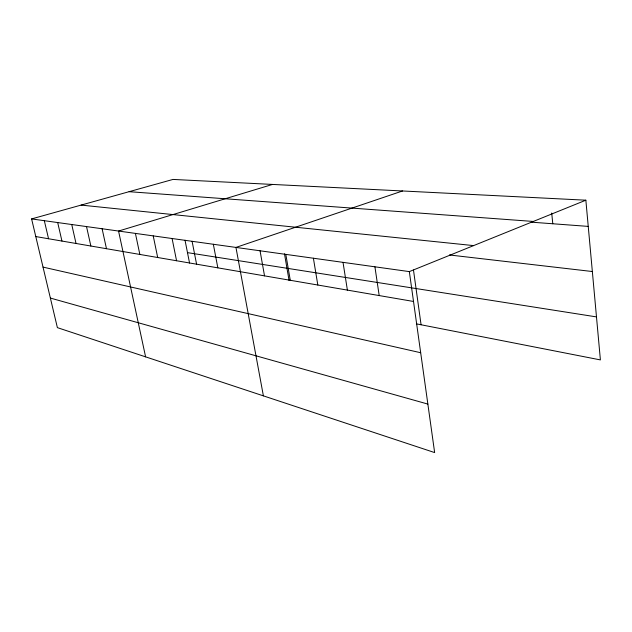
<?xml version="1.0" encoding="UTF-8"?>
<svg xmlns="http://www.w3.org/2000/svg" width="632" height="632" viewBox="0 0 632 632"><rect width="100%" height="100%" fill="white"/><g stroke="black" fill="none" stroke-linecap="round" stroke-linejoin="round"><path stroke-width="0.95" d="M409.339 271.61L434.642 452.575L57.386 327.637L31.6 218.917L409.339 271.61L585.856 200.194L600.4 359.908L416.393 323.853M402.521 190.975L235.949 247.42L263.386 395.853M272.526 184.433L118.555 231.051L145.597 356.851M31.6 218.917L172.994 179.425L585.856 200.194M129.11 191.686L533.321 221.453M531.314 222.164L588.242 226.398M81.117 205.092L473.605 245.603M449.431 254.965L592.35 271.523M187.491 252.634L596.482 316.901M35.779 236.558L413.518 301.464M43.023 267.107L420.683 352.727M50.37 298.067L427.864 404.077M44.327 220.694L48.553 238.746M57.694 222.559L61.952 241.053M71.74 224.518L76.038 243.47M86.521 226.58L90.858 246.022M102.108 228.752L106.476 248.7M135.414 233.398L139.846 254.435M153.228 235.886L157.684 257.5M172.094 238.517L176.565 260.747M185.026 240.215L189.545 263.038M192.096 241.305L196.584 264.184M213.34 244.268L217.835 267.842M260.052 250.786L264.532 275.86M285.814 254.38L290.27 280.284M284.479 253.811L289.093 280.584M313.401 258.227L317.817 285.024M343.026 262.359L347.387 290.104M374.918 266.807L379.192 295.571M413.478 270.006L421.07 324.769M551.712 213.031L552.787 223.76"/></g></svg>
